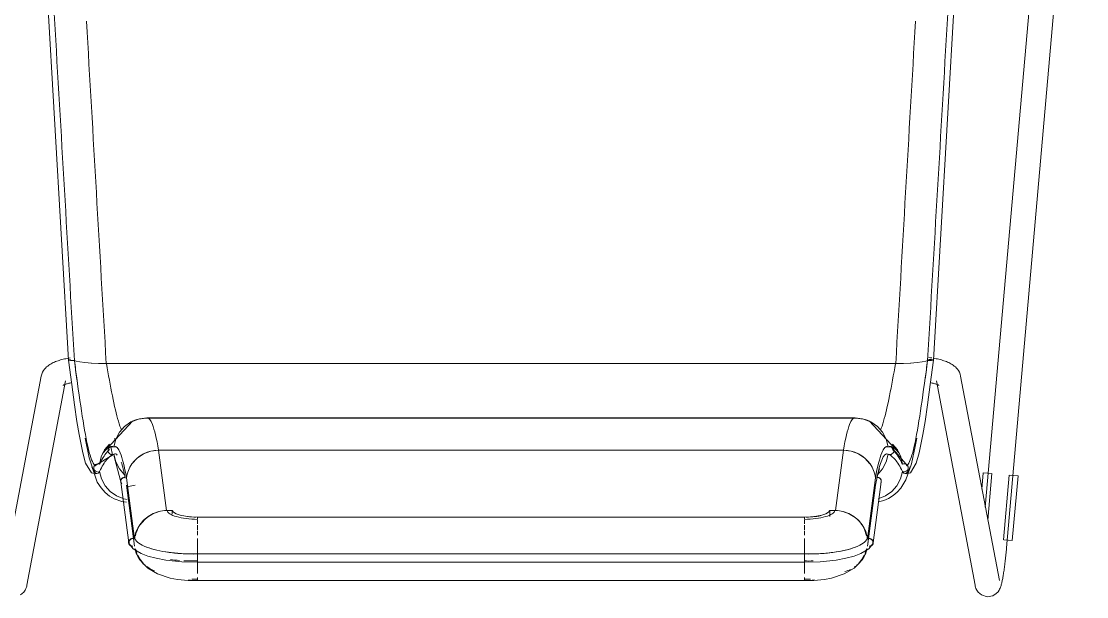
# Model space of a CAD drawing. Header units: millimetres. Extents: x 155927 to 326028, y -36033 to 97293.
# Drawn here: x 162351 to 162869, y 31028 to 31307 of the extents above; entities that cross this region are included whole.
import ezdxf

# ---------------------------------------------------------------- set-up
doc = ezdxf.new("R2010")
doc.units = ezdxf.units.MM
doc.header["$MEASUREMENT"] = 0
doc.layers.add('I-FURN', color=8, linetype='CONTINUOUS', lineweight=9)

msp = doc.modelspace()

# ---------------------------------------------------------------- linework, layer by layer
at = {"layer": 'I-FURN'}
for p, q in [((162856.9, 31495.73), (162819.6, 31071.23)), ((162829.9, 31051.36), (162868.85, 31494.68)), ((162374.18, 31142.65), (162354.9, 31474.56)), ((162794.42, 31142.65), (162813.71, 31474.56)), ((162372.92, 31143.3), (162373.6, 31143.43)), ((162373.6, 31143.43), (162374.29, 31143.56)), ((162374.29, 31143.56), (162374.99, 31143.68)), ((162792.89, 31143.78), (162792.17, 31143.88)), ((162793.61, 31143.68), (162792.89, 31143.78)), ((162795.01, 31143.43), (162794.31, 31143.56)), ((162795.69, 31143.3), (162795.01, 31143.43)), ((162362.05, 31137.48), (162362.54, 31138.17)), ((162362.54, 31138.17), (162363.04, 31138.76)), ((162363.04, 31138.76), (162363.57, 31139.28)), ((162363.57, 31139.28), (162364.1, 31139.73)), ((162364.1, 31139.73), (162364.63, 31140.13)), ((162364.63, 31140.13), (162365.17, 31140.49)), ((162365.17, 31140.49), (162365.71, 31140.82)), ((162365.71, 31140.82), (162366.24, 31141.11)), ((162366.24, 31141.11), (162366.79, 31141.38)), ((162366.79, 31141.38), (162367.35, 31141.63)), ((162367.35, 31141.63), (162367.92, 31141.87)), ((162367.92, 31141.87), (162368.5, 31142.09)), ((162368.5, 31142.09), (162369.1, 31142.29)), ((162369.1, 31142.29), (162369.7, 31142.49)), ((162369.7, 31142.49), (162370.32, 31142.67)), ((162370.32, 31142.67), (162370.95, 31142.84)), ((162370.95, 31142.84), (162371.59, 31143)), ((162371.59, 31143), (162372.25, 31143.16)), ((162372.25, 31143.16), (162372.92, 31143.3)), ((162374.18, 31142.65), (162374.24, 31142.7)), ((162374.25, 31142.7), (162374.19, 31142.65)), ((162374.19, 31142.65), (162375.74, 31130.79)), ((162374.72, 31142.8), (162374.43, 31142.75)), ((162374.43, 31142.75), (162374.72, 31142.8)), ((162374.45, 31142.55), (162374.75, 31142.5)), ((162374.75, 31142.5), (162374.45, 31142.55)), ((162375.1, 31142.83), (162374.72, 31142.8)), ((162374.72, 31142.8), (162375.1, 31142.83)), ((162374.75, 31142.5), (162375.14, 31142.47)), ((162375.13, 31142.47), (162374.75, 31142.5)), ((162375.59, 31142.45), (162375.13, 31142.47)), ((162375.14, 31142.47), (162375.59, 31142.45)), ((162375.59, 31142.45), (162376.08, 31142.44)), ((162376.08, 31142.44), (162375.59, 31142.45)), ((162376.08, 31142.44), (162376.58, 31142.44)), ((162376.58, 31142.44), (162376.08, 31142.44)), ((162376.58, 31142.44), (162377.05, 31142.46)), ((162377.05, 31142.46), (162376.58, 31142.44)), ((162377.95, 31142.06), (162377.05, 31142.46)), ((162377.05, 31142.46), (162377.95, 31142.06)), ((162379.69, 31141.7), (162377.95, 31142.06)), ((162377.95, 31142.06), (162379.7, 31141.7)), ((162382.16, 31141.39), (162379.7, 31141.7)), ((162379.7, 31141.7), (162382.2, 31141.38)), ((162385.25, 31141.15), (162382.19, 31141.38)), ((162382.2, 31141.38), (162385.3, 31141.14)), ((162388.77, 31140.99), (162385.3, 31141.15)), ((162385.3, 31141.14), (162388.83, 31140.99)), ((162392.52, 31140.93), (162388.83, 31140.99)), ((162388.83, 31140.99), (162392.6, 31140.93)), ((162392.6, 31140.93), (162776, 31140.93)), ((162776.08, 31140.93), (162392.6, 31140.93)), ((162776, 31140.93), (162779.77, 31140.99)), ((162779.77, 31140.99), (162776.08, 31140.93)), ((162779.77, 31140.99), (162783.3, 31141.14)), ((162783.31, 31141.15), (162779.83, 31140.99)), ((162783.3, 31141.14), (162786.41, 31141.38)), ((162786.41, 31141.38), (162783.35, 31141.15)), ((162786.41, 31141.38), (162788.9, 31141.7)), ((162788.9, 31141.7), (162786.44, 31141.39)), ((162788.9, 31141.7), (162790.65, 31142.06)), ((162790.65, 31142.06), (162788.91, 31141.7)), ((162791.55, 31142.46), (162790.65, 31142.06)), ((162790.65, 31142.06), (162791.55, 31142.46)), ((162791.55, 31142.46), (162792.02, 31142.44)), ((162792.02, 31142.44), (162791.55, 31142.46)), ((162792.02, 31142.44), (162792.52, 31142.44)), ((162792.52, 31142.44), (162792.02, 31142.44)), ((162792.56, 31142.87), (162792.06, 31142.86)), ((162792.06, 31142.86), (162792.56, 31142.87)), ((162792.52, 31142.44), (162793.01, 31142.45)), ((162793.01, 31142.45), (162792.52, 31142.44)), ((162793.05, 31142.86), (162792.56, 31142.87)), ((162792.56, 31142.87), (162793.05, 31142.86)), ((162794.41, 31142.65), (162792.86, 31130.79)), ((162793.01, 31142.45), (162793.47, 31142.47)), ((162793.47, 31142.47), (162793.01, 31142.45)), ((162793.5, 31142.83), (162793.05, 31142.86)), ((162793.05, 31142.86), (162793.5, 31142.83)), ((162793.47, 31142.47), (162793.85, 31142.5)), ((162793.86, 31142.5), (162793.47, 31142.47)), ((162793.88, 31142.8), (162793.5, 31142.83)), ((162793.5, 31142.83), (162793.88, 31142.8)), ((162793.85, 31142.5), (162794.15, 31142.55)), ((162794.15, 31142.55), (162793.86, 31142.5)), ((162794.17, 31142.75), (162793.88, 31142.8)), ((162793.88, 31142.8), (162794.17, 31142.75)), ((162794.15, 31142.55), (162794.34, 31142.6)), ((162794.35, 31142.6), (162794.15, 31142.55)), ((162794.35, 31142.7), (162794.17, 31142.75)), ((162794.17, 31142.75), (162794.36, 31142.7)), ((162794.34, 31142.6), (162794.41, 31142.65)), ((162794.41, 31142.65), (162794.35, 31142.7)), ((162794.42, 31142.65), (162794.35, 31142.6)), ((162794.36, 31142.7), (162794.42, 31142.65)), ((162796.36, 31143.16), (162795.69, 31143.3)), ((162797.01, 31143), (162796.36, 31143.16)), ((162797.65, 31142.84), (162797.01, 31143)), ((162798.28, 31142.67), (162797.65, 31142.84)), ((162798.9, 31142.49), (162798.28, 31142.67)), ((162799.51, 31142.29), (162798.9, 31142.49)), ((162800.1, 31142.09), (162799.51, 31142.29)), ((162800.68, 31141.87), (162800.1, 31142.09)), ((162801.25, 31141.63), (162800.68, 31141.87)), ((162801.81, 31141.38), (162801.25, 31141.63)), ((162802.36, 31141.11), (162801.81, 31141.38)), ((162802.9, 31140.82), (162802.36, 31141.11)), ((162803.44, 31140.49), (162802.9, 31140.82)), ((162803.97, 31140.13), (162803.44, 31140.49)), ((162804.51, 31139.73), (162803.97, 31140.13)), ((162805.04, 31139.28), (162804.51, 31139.73)), ((162805.56, 31138.76), (162805.04, 31139.28)), ((162806.07, 31138.17), (162805.56, 31138.76)), ((162806.55, 31137.48), (162806.07, 31138.17)), ((162360.99, 31134.8), (162342.18, 31035.51)), ((162360.99, 31134.8), (162361.25, 31135.79)), ((162361.25, 31135.79), (162361.61, 31136.69)), ((162361.61, 31136.69), (162362.05, 31137.48)), ((162806.99, 31136.69), (162806.55, 31137.48)), ((162807.35, 31135.79), (162806.99, 31136.69)), ((162807.61, 31134.8), (162807.35, 31135.79)), ((162826.42, 31035.51), (162807.61, 31134.8)), ((162353.97, 31033.28), (162372.78, 31132.57)), ((162371.56, 31130.34), (162371.59, 31130.36)), ((162371.59, 31130.36), (162371.66, 31130.4)), ((162371.66, 31130.4), (162371.75, 31130.45)), ((162371.75, 31130.45), (162371.9, 31130.52)), ((162371.9, 31130.52), (162372.09, 31130.61)), ((162372.09, 31130.61), (162372.33, 31130.7)), ((162372.33, 31130.7), (162372.6, 31130.81)), ((162372.6, 31130.81), (162372.9, 31130.91)), ((162372.9, 31130.91), (162373.23, 31131.02)), ((162373.23, 31131.02), (162373.6, 31131.13)), ((162373.6, 31131.13), (162374, 31131.23)), ((162374, 31131.23), (162374.42, 31131.34)), ((162374.42, 31131.34), (162374.86, 31131.44)), ((162374.86, 31131.44), (162375.33, 31131.55)), ((162375.33, 31131.55), (162375.82, 31131.64)), ((162375.74, 31130.79), (162377.1, 31120.87)), ((162792.86, 31130.79), (162791.51, 31120.87)), ((162793.27, 31131.55), (162792.78, 31131.64)), ((162793.74, 31131.44), (162793.27, 31131.55)), ((162794.19, 31131.34), (162793.74, 31131.44)), ((162794.61, 31131.23), (162794.19, 31131.34)), ((162795, 31131.13), (162794.61, 31131.23)), ((162795.37, 31131.02), (162795, 31131.13)), ((162795.7, 31130.91), (162795.37, 31131.02)), ((162796.01, 31130.81), (162795.7, 31130.91)), ((162795.82, 31132.57), (162814.63, 31033.28)), ((162796.28, 31130.7), (162796.01, 31130.81)), ((162796.51, 31130.61), (162796.28, 31130.7)), ((162796.7, 31130.52), (162796.51, 31130.61)), ((162796.85, 31130.45), (162796.7, 31130.52)), ((162796.94, 31130.4), (162796.85, 31130.45)), ((162797.01, 31130.36), (162796.94, 31130.4)), ((162797.04, 31130.34), (162797.01, 31130.36)), ((162377.1, 31120.87), (162378.28, 31112.85)), ((162791.51, 31120.87), (162790.32, 31112.85)), ((162378.28, 31112.85), (162379.31, 31106.53)), ((162390.73, 31097.32), (162405.33, 31113.01)), ((162404.55, 31112.59), (162401.41, 31110.42)), ((162401.42, 31110.42), (162404.55, 31112.59)), ((162404.23, 31112.42), (162408.7, 31114.14)), ((162408.12, 31113.96), (162404.55, 31112.59)), ((162404.55, 31112.59), (162408.12, 31113.95)), ((162405.33, 31113.01), (162407.26, 31113.72)), ((162408.12, 31113.95), (162411.91, 31114.43)), ((162411.91, 31114.43), (162408.12, 31113.96)), ((162408.7, 31114.14), (162412.45, 31114.58)), ((162411.91, 31114.43), (162756.69, 31114.43)), ((162756.69, 31114.43), (162411.91, 31114.43)), ((162451.36, 31114.58), (162412.45, 31114.58)), ((162756.16, 31114.58), (162451.36, 31114.58)), ((162759.9, 31114.14), (162756.15, 31114.58)), ((162756.69, 31114.43), (162760.48, 31113.95)), ((162760.48, 31113.96), (162756.69, 31114.43)), ((162764.37, 31112.42), (162759.9, 31114.14)), ((162764.05, 31112.59), (162760.48, 31113.96)), ((162760.48, 31113.95), (162764.05, 31112.59)), ((162763.27, 31113.01), (162761.34, 31113.72)), ((162777.87, 31097.32), (162763.27, 31113.01)), ((162764.05, 31112.59), (162767.19, 31110.42)), ((162767.19, 31110.42), (162764.05, 31112.59)), ((162790.32, 31112.85), (162789.29, 31106.53)), ((162398.9, 31107.55), (162397.15, 31104.15)), ((162397.15, 31104.15), (162398.91, 31107.54)), ((162401.41, 31110.42), (162398.9, 31107.55)), ((162398.91, 31107.54), (162401.42, 31110.42)), ((162767.19, 31110.42), (162769.69, 31107.54)), ((162769.7, 31107.55), (162767.19, 31110.42)), ((162769.69, 31107.54), (162771.45, 31104.15)), ((162771.45, 31104.15), (162769.7, 31107.55)), ((162379.31, 31106.53), (162381.11, 31097.51)), ((162382.29, 31104.74), (162384.2, 31095.07)), ((162397.15, 31104.15), (162396.26, 31100.44)), ((162772.35, 31100.44), (162771.45, 31104.15)), ((162785.57, 31100.67), (162786.31, 31104.74)), ((162789.29, 31106.53), (162787.49, 31097.51)), ((162381.11, 31097.51), (162382.52, 31092.52)), ((162386.62, 31091.12), (162396.01, 31096.83)), ((162391.67, 31098.99), (162390.03, 31095.67)), ((162390.04, 31095.66), (162391.68, 31098.99)), ((162394.07, 31101.83), (162391.67, 31098.99)), ((162391.68, 31098.99), (162394.08, 31101.83)), ((162393.42, 31098.69), (162393.49, 31099.18)), ((162393.48, 31099.18), (162393.42, 31098.69)), ((162393.49, 31098.2), (162393.42, 31098.69)), ((162393.42, 31098.69), (162393.48, 31098.2)), ((162393.67, 31099.64), (162393.48, 31099.18)), ((162393.48, 31098.2), (162393.67, 31097.74)), ((162393.49, 31099.18), (162393.67, 31099.64)), ((162393.67, 31097.74), (162393.49, 31098.2)), ((162393.67, 31099.64), (162393.97, 31100.04)), ((162393.96, 31100.04), (162393.67, 31099.64)), ((162393.97, 31097.33), (162393.67, 31097.74)), ((162393.67, 31097.74), (162393.96, 31097.33)), ((162394.35, 31100.36), (162393.96, 31100.04)), ((162393.96, 31097.33), (162394.35, 31097.02)), ((162393.97, 31100.04), (162394.35, 31100.35)), ((162394.35, 31097.02), (162393.97, 31097.33)), ((162394.35, 31100.35), (162394.8, 31100.56)), ((162394.8, 31100.56), (162394.35, 31100.36)), ((162394.8, 31096.82), (162394.35, 31097.02)), ((162394.35, 31097.02), (162394.8, 31096.82)), ((162394.44, 31100.41), (162397.33, 31100.46)), ((162394.74, 31100.54), (162395.58, 31096.65)), ((162394.8, 31100.56), (162395.29, 31100.64)), ((162395.29, 31100.64), (162394.8, 31100.56)), ((162395.29, 31096.74), (162394.8, 31096.82)), ((162394.8, 31096.82), (162395.29, 31096.73)), ((162395.29, 31100.64), (162395.79, 31100.6)), ((162395.79, 31100.6), (162395.29, 31100.64)), ((162395.79, 31096.77), (162395.29, 31096.74)), ((162395.29, 31096.73), (162395.79, 31096.77)), ((162395.79, 31100.6), (162396.26, 31100.44)), ((162396.26, 31100.44), (162395.79, 31100.6)), ((162396.26, 31096.94), (162395.79, 31096.77)), ((162395.79, 31096.77), (162396.26, 31096.93)), ((162396.26, 31096.93), (162397.15, 31093.22)), ((162396.61, 31095.09), (162396.29, 31096.95)), ((162410.63, 31097.04), (162407.52, 31094.96)), ((162414.17, 31098.36), (162410.63, 31097.04)), ((162417.95, 31098.83), (162414.17, 31098.36)), ((162421.81, 31069.56), (162417.95, 31098.83)), ((162417.95, 31098.83), (162750.66, 31098.83)), ((162750.66, 31098.83), (162417.95, 31098.83)), ((162750.66, 31098.83), (162746.8, 31069.56)), ((162754.43, 31098.36), (162750.66, 31098.83)), ((162757.97, 31097.04), (162754.43, 31098.36)), ((162761.09, 31094.96), (162757.97, 31097.04)), ((162774.16, 31100.41), (162771.28, 31100.46)), ((162771.45, 31093.22), (162772.35, 31096.93)), ((162772.34, 31100.44), (162772.81, 31100.6)), ((162772.81, 31096.77), (162772.34, 31096.94)), ((162772.82, 31100.6), (162772.35, 31100.44)), ((162772.35, 31096.93), (162772.82, 31096.77)), ((162773.02, 31096.65), (162772.59, 31096.83)), ((162772.81, 31100.6), (162773.31, 31100.64)), ((162773.31, 31096.74), (162772.81, 31096.77)), ((162773.31, 31100.64), (162772.82, 31100.6)), ((162772.82, 31096.77), (162773.31, 31096.73)), ((162773.31, 31100.64), (162773.8, 31100.56)), ((162773.8, 31100.56), (162773.31, 31100.64)), ((162773.8, 31096.82), (162773.31, 31096.74)), ((162773.31, 31096.73), (162773.8, 31096.82)), ((162773.8, 31100.56), (162774.25, 31100.35)), ((162774.26, 31100.36), (162773.8, 31100.56)), ((162774.25, 31097.02), (162773.8, 31096.82)), ((162773.8, 31096.82), (162774.26, 31097.02)), ((162781.98, 31091.12), (162773.86, 31100.54)), ((162774.25, 31100.35), (162774.63, 31100.04)), ((162774.63, 31097.33), (162774.25, 31097.02)), ((162774.64, 31100.04), (162774.26, 31100.36)), ((162774.26, 31097.02), (162774.64, 31097.33)), ((162774.53, 31101.83), (162776.92, 31098.99)), ((162776.93, 31098.99), (162774.53, 31101.83)), ((162774.63, 31100.04), (162774.93, 31099.64)), ((162774.93, 31097.74), (162774.63, 31097.33)), ((162774.93, 31099.64), (162774.64, 31100.04)), ((162774.64, 31097.33), (162774.93, 31097.74)), ((162774.93, 31099.64), (162775.12, 31099.18)), ((162775.12, 31099.18), (162774.93, 31099.64)), ((162775.12, 31098.2), (162774.93, 31097.74)), ((162774.93, 31097.74), (162775.12, 31098.2)), ((162775.12, 31099.18), (162775.18, 31098.69)), ((162775.19, 31098.69), (162775.12, 31099.18)), ((162775.18, 31098.69), (162775.12, 31098.2)), ((162775.12, 31098.2), (162775.19, 31098.69)), ((162776.92, 31098.99), (162778.56, 31095.66)), ((162778.57, 31095.67), (162776.93, 31098.99)), ((162783.68, 31092.15), (162785.57, 31100.67)), ((162787.49, 31097.51), (162786.08, 31092.52)), ((162382.52, 31092.52), (162385.29, 31087.88)), ((162384.2, 31095.07), (162388.18, 31083.36)), ((162386.95, 31091.62), (162386.66, 31091.21)), ((162386.67, 31091.21), (162386.96, 31091.62)), ((162387.33, 31091.93), (162386.95, 31091.62)), ((162386.96, 31091.62), (162387.33, 31091.93)), ((162387.33, 31091.93), (162387.78, 31092.14)), ((162387.78, 31092.14), (162387.33, 31091.93)), ((162387.78, 31092.14), (162388.27, 31092.23)), ((162388.27, 31092.23), (162387.78, 31092.14)), ((162388.27, 31092.23), (162388.77, 31092.2)), ((162388.77, 31092.2), (162388.27, 31092.23)), ((162388.77, 31092.2), (162389.25, 31092.05)), ((162389.25, 31092.05), (162388.77, 31092.2)), ((162390.03, 31095.67), (162389.25, 31092.05)), ((162389.25, 31092.05), (162390.04, 31095.66)), ((162399.58, 31083.47), (162396.61, 31095.09)), ((162397.15, 31093.22), (162398.9, 31089.82)), ((162407.52, 31094.96), (162405.03, 31092.22)), ((162763.57, 31092.22), (162761.09, 31094.96)), ((162769.7, 31089.82), (162771.45, 31093.22)), ((162778.56, 31095.66), (162779.35, 31092.05)), ((162779.35, 31092.05), (162778.57, 31095.67)), ((162779.35, 31092.05), (162779.83, 31092.2)), ((162779.83, 31092.2), (162779.35, 31092.05)), ((162779.83, 31092.2), (162780.33, 31092.23)), ((162780.33, 31092.23), (162779.83, 31092.2)), ((162780.33, 31092.23), (162780.82, 31092.14)), ((162780.82, 31092.14), (162780.33, 31092.23)), ((162780.82, 31092.14), (162781.27, 31091.93)), ((162781.27, 31091.93), (162780.82, 31092.14)), ((162781.01, 31084.52), (162783.68, 31092.15)), ((162781.27, 31091.93), (162781.65, 31091.62)), ((162781.65, 31091.62), (162781.27, 31091.93)), ((162781.65, 31091.62), (162781.93, 31091.21)), ((162781.94, 31091.21), (162781.65, 31091.62)), ((162786.08, 31092.52), (162783.31, 31087.88)), ((162385.29, 31087.88), (162387.48, 31087.35)), ((162386.48, 31090.75), (162386.42, 31090.27)), ((162386.42, 31090.27), (162386.5, 31089.78)), ((162386.43, 31090.27), (162386.49, 31090.75)), ((162386.5, 31089.78), (162386.43, 31090.27)), ((162386.66, 31091.21), (162386.48, 31090.75)), ((162386.49, 31090.75), (162386.67, 31091.21)), ((162386.7, 31089.33), (162386.5, 31089.78)), ((162386.5, 31089.78), (162386.69, 31089.33)), ((162386.69, 31089.33), (162386.99, 31088.93)), ((162387, 31088.94), (162386.7, 31089.33)), ((162386.99, 31088.93), (162387.38, 31088.63)), ((162387.38, 31088.63), (162387, 31088.94)), ((162387.84, 31088.44), (162387.38, 31088.63)), ((162387.38, 31088.63), (162387.84, 31088.43)), ((162387.48, 31087.35), (162388.39, 31087.64)), ((162388.33, 31088.36), (162387.84, 31088.44)), ((162387.84, 31088.43), (162388.33, 31088.36)), ((162389.3, 31088.57), (162388.83, 31088.4)), ((162388.83, 31088.4), (162389.3, 31088.56)), ((162389.3, 31088.56), (162390.2, 31084.93)), ((162398.9, 31089.82), (162401.41, 31086.95)), ((162767.44, 31087.42), (162766.06, 31081.13)), ((162767.19, 31086.95), (162769.7, 31089.82)), ((162768.19, 31089.86), (162767.44, 31087.42)), ((162778.4, 31084.93), (162779.3, 31088.56)), ((162779.77, 31088.4), (162779.3, 31088.57)), ((162779.3, 31088.56), (162779.77, 31088.4)), ((162780.27, 31088.36), (162779.77, 31088.4)), ((162779.77, 31088.4), (162780.27, 31088.36)), ((162781.12, 31087.35), (162780.21, 31087.64)), ((162780.76, 31088.44), (162780.27, 31088.36)), ((162780.27, 31088.36), (162780.77, 31088.43)), ((162781.22, 31088.63), (162780.76, 31088.44)), ((162780.77, 31088.43), (162781.22, 31088.63)), ((162783.31, 31087.88), (162781.12, 31087.35)), ((162781.61, 31088.94), (162781.22, 31088.63)), ((162781.22, 31088.63), (162781.61, 31088.93)), ((162781.91, 31089.33), (162781.61, 31088.94)), ((162781.61, 31088.93), (162781.91, 31089.33)), ((162781.83, 31091.4), (162781.95, 31091.18)), ((162782.1, 31089.78), (162781.91, 31089.33)), ((162781.91, 31089.33), (162782.11, 31089.78)), ((162781.93, 31091.21), (162782.12, 31090.75)), ((162782.12, 31090.75), (162781.94, 31091.21)), ((162782.18, 31090.27), (162782.1, 31089.78)), ((162782.11, 31089.78), (162782.18, 31090.27)), ((162782.12, 31090.75), (162782.18, 31090.27)), ((162782.18, 31090.27), (162782.12, 31090.75)), ((162818.57, 31087.87), (162817.87, 31079.97)), ((162818.57, 31087.87), (162820.61, 31087.69)), ((162820.61, 31087.69), (162822.67, 31087.51)), ((162820.81, 31064.89), (162822.8, 31087.49)), ((162831.25, 31086.75), (162828.49, 31055.34)), ((162831.37, 31086.74), (162833.43, 31086.56)), ((162833.43, 31086.56), (162835.48, 31086.38)), ((162388.18, 31083.36), (162390, 31080.53)), ((162390.2, 31084.93), (162391.94, 31081.61)), ((162391.94, 31081.61), (162394.42, 31078.79)), ((162399.62, 31084.25), (162399.55, 31083.78)), ((162399.55, 31083.78), (162399.62, 31083.31)), ((162403.42, 31053.77), (162399.57, 31083.55)), ((162399.81, 31084.69), (162399.62, 31084.25)), ((162399.62, 31083.31), (162399.81, 31082.87)), ((162400.1, 31085.08), (162399.81, 31084.69)), ((162399.81, 31082.87), (162400.1, 31082.49)), ((162400.49, 31085.38), (162400.1, 31085.08)), ((162400.94, 31085.57), (162400.49, 31085.38)), ((162401.43, 31085.65), (162400.94, 31085.57)), ((162401.93, 31085.61), (162401.43, 31085.65)), ((162402.4, 31085.46), (162406.24, 31055.76)), ((162406.26, 31052.22), (162402.42, 31081.91)), ((162402.54, 31081.13), (162406.56, 31081.92)), ((162766.18, 31081.91), (162762.34, 31052.22)), ((162766.2, 31085.46), (162762.36, 31055.76)), ((162769.03, 31083.55), (162765.18, 31053.77)), ((162767.17, 31085.65), (162766.67, 31085.61)), ((162767.66, 31085.57), (162767.17, 31085.65)), ((162768.12, 31085.38), (162767.66, 31085.57)), ((162768.5, 31085.08), (162768.12, 31085.38)), ((162768.79, 31084.69), (162768.5, 31085.08)), ((162768.98, 31084.25), (162768.79, 31084.69)), ((162768.79, 31082.87), (162768.98, 31083.31)), ((162769.05, 31083.78), (162768.98, 31084.25)), ((162768.98, 31083.31), (162769.05, 31083.78)), ((162774.18, 31078.79), (162776.66, 31081.61)), ((162776.66, 31081.61), (162778.4, 31084.93)), ((162778.51, 31080.41), (162781.01, 31084.52)), ((162835.48, 31086.38), (162832.72, 31054.97)), ((162390, 31080.53), (162391.99, 31078.29)), ((162391.99, 31078.29), (162394.16, 31076.51)), ((162394.16, 31076.51), (162396.43, 31075.17)), ((162394.42, 31078.79), (162397.51, 31076.61)), ((162397.51, 31076.61), (162401.02, 31075.21)), ((162767.58, 31075.21), (162771.1, 31076.61)), ((162771.1, 31076.61), (162774.18, 31078.79)), ((162772.6, 31075.39), (162774.79, 31076.76)), ((162774.79, 31076.76), (162776.77, 31078.45)), ((162776.77, 31078.45), (162778.51, 31080.41)), ((162396.43, 31075.17), (162400.03, 31073.88)), ((162400.03, 31073.88), (162402.3, 31073.58)), ((162401.02, 31075.21), (162402.76, 31074.85)), ((162402.77, 31074.85), (162401.03, 31075.22)), ((162767.72, 31073.7), (162770.23, 31074.36)), ((162770.23, 31074.36), (162772.6, 31075.39)), ((162424.52, 31069.62), (162421.81, 31069.56)), ((162424.52, 31069.62), (162424.52, 31067.96)), ((162425.16, 31068.76), (162424.52, 31069.62)), ((162426.51, 31067.97), (162425.16, 31068.76)), ((162428.49, 31067.3), (162426.51, 31067.97)), ((162430.99, 31066.79), (162428.49, 31067.3)), ((162433.84, 31066.47), (162430.99, 31066.79)), ((162436.87, 31066.37), (162433.84, 31066.47)), ((162731.73, 31066.37), (162436.87, 31066.37)), ((162436.87, 31066.31), (162731.73, 31066.31)), ((162734.76, 31066.47), (162731.73, 31066.37)), ((162737.62, 31066.79), (162734.76, 31066.47)), ((162740.11, 31067.3), (162737.62, 31066.79)), ((162742.09, 31067.97), (162740.11, 31067.3)), ((162743.44, 31068.76), (162742.09, 31067.97)), ((162744.08, 31069.62), (162743.44, 31068.76)), ((162744.08, 31066.62), (162744.08, 31069.62)), ((162746.8, 31069.56), (162744.08, 31069.62)), ((162436.87, 31063.04), (162436.87, 31064.78)), ((162436.87, 31059.99), (162436.87, 31062.45)), ((162731.73, 31064.78), (162731.73, 31063.04)), ((162731.73, 31062.45), (162731.73, 31059.99)), ((162405.49, 31058.18), (162405.81, 31055.75)), ((162436.87, 31057.63), (162436.87, 31059.47)), ((162436.87, 31052.44), (162436.87, 31056)), ((162731.73, 31059.47), (162731.73, 31057.63)), ((162731.73, 31056), (162731.73, 31052.44)), ((162763.11, 31058.18), (162762.49, 31053.41)), ((162830.67, 31055.15), (162828.61, 31055.33)), ((162403.78, 31053.28), (162405.67, 31050.89)), ((162405.67, 31050.89), (162409.5, 31048.59)), ((162412.21, 31051.73), (162415.64, 31050.64)), ((162415.64, 31050.64), (162420.07, 31049.67)), ((162436.87, 31052.25), (162436.87, 31048.44)), ((162436.87, 31048.44), (162436.87, 31052.25)), ((162731.73, 31048.44), (162731.73, 31052.25)), ((162731.73, 31052.25), (162731.73, 31048.44)), ((162749.56, 31049.86), (162753.06, 31050.66)), ((162753.06, 31050.66), (162755.89, 31051.54)), ((162755.89, 31051.54), (162756.4, 31051.73)), ((162762.93, 31050.89), (162759.1, 31048.59)), ((162764.82, 31053.28), (162762.93, 31050.89)), ((162829.75, 31049.7), (162829.82, 31050.45)), ((162829.82, 31050.45), (162829.89, 31051.2)), ((162829.89, 31051.2), (162829.9, 31051.36)), ((162832.72, 31054.97), (162830.67, 31055.15)), ((162407.81, 31047.78), (162409.14, 31045.51)), ((162409.14, 31045.51), (162410.81, 31043.44)), ((162409.5, 31048.59), (162412.67, 31047.4)), ((162412.67, 31047.4), (162416.71, 31046.32)), ((162416.71, 31046.32), (162421.43, 31045.45)), ((162420.07, 31049.67), (162424.09, 31049.08)), ((162421.43, 31045.45), (162429.31, 31044.65)), ((162424.09, 31049.08), (162430.65, 31048.54)), ((162430.65, 31048.54), (162436.87, 31048.47)), ((162731.73, 31048.47), (162436.87, 31048.47)), ((162436.87, 31044.5), (162436.87, 31048.35)), ((162436.87, 31048.35), (162436.87, 31048.13)), ((162436.87, 31048.13), (162436.87, 31047.8)), ((162436.87, 31047.8), (162436.87, 31047.38)), ((162436.87, 31047.38), (162436.87, 31046.91)), ((162436.87, 31046.91), (162436.87, 31046.41)), ((162436.87, 31046.41), (162436.87, 31045.92)), ((162436.87, 31045.92), (162436.87, 31045.46)), ((162436.87, 31045.46), (162436.87, 31045.07)), ((162436.87, 31045.07), (162436.87, 31044.77)), ((162731.73, 31048.47), (162738.14, 31048.55)), ((162731.73, 31048.46), (162731.73, 31044.5)), ((162731.73, 31048.35), (162731.73, 31048.46)), ((162731.73, 31048.13), (162731.73, 31048.35)), ((162731.73, 31047.8), (162731.73, 31048.13)), ((162731.73, 31047.38), (162731.73, 31047.8)), ((162731.73, 31046.91), (162731.73, 31047.38)), ((162731.73, 31046.41), (162731.73, 31046.91)), ((162731.73, 31045.92), (162731.73, 31046.41)), ((162731.73, 31045.46), (162731.73, 31045.92)), ((162731.73, 31045.07), (162731.73, 31045.46)), ((162731.73, 31044.77), (162731.73, 31045.07)), ((162738.14, 31048.55), (162744.13, 31049.03)), ((162747.17, 31045.45), (162739.29, 31044.65)), ((162744.13, 31049.03), (162749.56, 31049.86)), ((162751.89, 31046.32), (162747.17, 31045.45)), ((162755.93, 31047.4), (162751.89, 31046.32)), ((162759.1, 31048.59), (162755.93, 31047.4)), ((162759.47, 31045.51), (162757.8, 31043.44)), ((162760.8, 31047.78), (162759.47, 31045.51)), ((162829.21, 31044.58), (162829.29, 31045.29)), ((162829.29, 31045.29), (162829.37, 31046.01)), ((162829.37, 31046.01), (162829.45, 31046.74)), ((162829.45, 31046.74), (162829.53, 31047.47)), ((162829.53, 31047.47), (162829.61, 31048.21)), ((162829.61, 31048.21), (162829.68, 31048.95)), ((162829.68, 31048.95), (162829.75, 31049.7)), ((162410.81, 31043.44), (162412.78, 31041.61)), ((162412.78, 31041.61), (162417.5, 31038.74)), ((162429.31, 31044.65), (162436.87, 31044.5)), ((162436.87, 31041.73), (162436.87, 31044.75)), ((162436.87, 31044.5), (162731.73, 31044.5)), ((162436.87, 31038.99), (162436.87, 31041.56)), ((162436.87, 31044.77), (162436.87, 31044.57)), ((162436.87, 31044.75), (162436.87, 31041.72)), ((162436.87, 31044.57), (162436.87, 31044.5)), ((162731.73, 31044.57), (162731.73, 31044.77)), ((162731.73, 31041.72), (162731.73, 31044.75)), ((162731.73, 31044.75), (162731.73, 31041.73)), ((162739.29, 31044.65), (162731.73, 31044.5)), ((162731.73, 31044.5), (162731.73, 31044.57)), ((162731.73, 31041.56), (162731.73, 31038.99)), ((162755.82, 31041.61), (162751.1, 31038.74)), ((162757.8, 31043.44), (162755.82, 31041.61)), ((162828.5, 31039.35), (162828.59, 31039.96)), ((162828.59, 31039.96), (162828.68, 31040.58)), ((162828.68, 31040.58), (162828.77, 31041.21)), ((162828.77, 31041.21), (162828.86, 31041.86)), ((162828.86, 31041.86), (162828.95, 31042.52)), ((162828.95, 31042.52), (162829.04, 31043.2)), ((162829.04, 31043.2), (162829.12, 31043.89)), ((162829.12, 31043.89), (162829.21, 31044.58)), ((162417.5, 31038.74), (162423.65, 31036.72)), ((162423.65, 31036.72), (162427.15, 31036.07)), ((162427.15, 31036.07), (162432.36, 31035.55)), ((162432.36, 31035.55), (162436.88, 31035.47)), ((162436.87, 31035.48), (162436.87, 31036.96)), ((162436.87, 31035.47), (162731.73, 31035.47)), ((162436.88, 31035.64), (162436.88, 31035.47)), ((162731.73, 31036.96), (162731.73, 31035.48)), ((162731.73, 31035.47), (162731.73, 31035.64)), ((162736.25, 31035.55), (162731.73, 31035.47)), ((162741.45, 31036.07), (162736.25, 31035.55)), ((162744.95, 31036.72), (162741.45, 31036.07)), ((162751.1, 31038.74), (162744.95, 31036.72)), ((162827.55, 31034.3), (162827.65, 31034.72)), ((162827.65, 31034.72), (162827.75, 31035.17)), ((162827.75, 31035.17), (162827.85, 31035.63)), ((162827.85, 31035.63), (162827.94, 31036.1)), ((162827.94, 31036.1), (162828.04, 31036.6)), ((162828.04, 31036.6), (162828.13, 31037.12)), ((162828.13, 31037.12), (162828.22, 31037.65)), ((162828.22, 31037.65), (162828.32, 31038.2)), ((162828.32, 31038.2), (162828.41, 31038.77)), ((162828.41, 31038.77), (162828.5, 31039.35)), ((162350.83, 31028.52), (162352.41, 31029.84)), ((162352.41, 31029.84), (162353.16, 31030.93)), ((162353.16, 31030.93), (162353.53, 31031.73)), ((162353.53, 31031.73), (162353.75, 31032.35)), ((162353.75, 31032.35), (162353.88, 31032.86)), ((162353.88, 31032.86), (162353.97, 31033.28)), ((162814.72, 31032.86), (162814.63, 31033.28)), ((162814.86, 31032.35), (162814.72, 31032.86)), ((162815.07, 31031.73), (162814.86, 31032.35)), ((162815.45, 31030.93), (162815.07, 31031.73)), ((162816.19, 31029.84), (162815.45, 31030.93)), ((162817.77, 31028.52), (162816.19, 31029.84)), ((162824.94, 31029.21), (162825.79, 31030.12)), ((162825.79, 31030.12), (162826.27, 31030.82)), ((162826.27, 31030.82), (162826.57, 31031.38)), ((162826.57, 31031.38), (162826.79, 31031.86)), ((162826.79, 31031.86), (162826.96, 31032.29)), ((162826.96, 31032.29), (162827.1, 31032.69)), ((162827.1, 31032.69), (162827.22, 31033.09)), ((162827.22, 31033.09), (162827.34, 31033.48)), ((162827.34, 31033.48), (162827.45, 31033.88)), ((162827.45, 31033.88), (162827.55, 31034.3)), ((162817.77, 31028.52), (162820.52, 31027.69)), ((162820.52, 31027.69), (162823.28, 31028.17)), ((162823.28, 31028.17), (162824.94, 31029.21))]:
    msp.add_line(p, q, dxfattribs=at)
for centre, major_axis, ratio, start_param, end_param in [((162418.08, 31083.77), (15.78, 0), 0.955139, 1.579038, 2.545717), ((162750.53, 31083.77), (15.78, 0), 0.955139, 0.595876, 1.562553), ((162418.08, 31083.77), (15.78, 0), 0.955139, 2.545839, 2.787386), ((162750.53, 31083.77), (15.78, 0), 0.955139, 0.354206, 0.595753), ((162418.08, 31083.77), (15.78, 0), 0.955139, 2.787556, 3.029056), ((162750.53, 31083.77), (15.78, 0), 0.955139, 0.112537, 0.354036), ((162401.52, 31083.78), (1.96, 0), 0.955139, 1.359855, 3.903556), ((162767.09, 31083.78), (1.96, 0), 0.955139, 5.775592, 8.064923), ((162436.87, 31051.22), (0, 15.75), 0.000004, 0.290246, 0.472486), ((162731.73, 31051.22), (0, 15.75), 0.000004, 5.8107, 5.99294), ((162436.87, 31039.74), (12.4, 0), 0.287441, 4.492176, 4.712389), ((162731.73, 31039.74), (12.4, 0), 0.287441, 4.712389, 4.950404)]:
    msp.add_ellipse(centre, major_axis=major_axis, ratio=ratio, start_param=start_param, end_param=end_param, dxfattribs=at)
for points in [[(162357.73, 31474.46), (162360.95, 31419.06), (162367.39, 31308.29), (162373.83, 31197.7), (162377.05, 31142.46)], [(162810.87, 31474.46), (162807.65, 31419.06), (162801.21, 31308.29), (162794.77, 31197.7), (162791.55, 31142.46)], [(162392.52, 31140.93), (162389.33, 31196.29), (162386.13, 31251.71), (162382.94, 31307.17)], [(162785.67, 31307.17), (162782.47, 31251.71), (162779.28, 31196.29), (162776.08, 31140.93)], [(162378.25, 31133.1), (162377.86, 31136.19), (162377.46, 31139.33), (162377.07, 31142.45)], [(162790.37, 31133.29), (162790.76, 31136.32), (162791.15, 31139.39), (162791.54, 31142.45)], [(162412.45, 31114.58), (162412.27, 31114.58), (162412.09, 31114.53), (162411.91, 31114.43)], [(162756.69, 31114.43), (162756.51, 31114.53), (162756.34, 31114.58), (162756.16, 31114.58)], [(162396.82, 31103.5), (162396.77, 31103.91), (162396.72, 31104.32), (162396.67, 31104.74)], [(162402.4, 31085.46), (162401.38, 31090.96), (162399.33, 31099.02), (162397.28, 31100.99), (162396.26, 31100.44)], [(162397.89, 31096.51), (162397.35, 31097.08), (162396.8, 31097.23), (162396.26, 31096.94)], [(162766.2, 31085.46), (162767.23, 31090.96), (162769.27, 31099.02), (162771.32, 31100.99), (162772.34, 31100.44)], [(162401.77, 31085.25), (162401.11, 31088.37), (162400.45, 31091.29), (162399.79, 31093.01)], [(162421.81, 31069.56), (162420.51, 31069.52), (162418.01, 31069.16), (162414.41, 31067.74), (162411.26, 31065.55), (162408.73, 31062.71), (162406.97, 31059.37), (162406.39, 31057), (162406.24, 31055.76)], [(162436.87, 31065.24), (162434.98, 31065.27), (162431.25, 31065.53), (162426.45, 31066.49), (162423.13, 31067.89), (162422.18, 31068.99), (162422.05, 31069.54)], [(162428.5, 31067.25), (162430.55, 31066.71), (162433.27, 31066.42), (162436.04, 31066.33)], [(162746.55, 31069.54), (162746.29, 31068.43), (162742.91, 31066.26), (162735.52, 31065.3), (162731.73, 31065.24)], [(162732.57, 31066.32), (162735.35, 31066.37), (162738.49, 31066.64), (162740.11, 31067.25)], [(162762.36, 31055.76), (162762.21, 31057), (162761.63, 31059.37), (162759.87, 31062.71), (162757.34, 31065.55), (162754.19, 31067.74), (162750.59, 31069.16), (162748.09, 31069.52), (162746.8, 31069.56)], [(162406.7, 31057.27), (162407.02, 31058.66), (162407.52, 31060.03), (162408.22, 31061.28)], [(162760.38, 31061.27), (162761.07, 31060.01), (162761.48, 31058.64), (162761.81, 31057.26)], [(162412.04, 31051.8), (162410.57, 31052.37), (162408.11, 31053.63), (162406.8, 31055.04), (162406.44, 31055.77)], [(162762.16, 31055.77), (162761.81, 31055.04), (162760.5, 31053.63), (162756.8, 31051.73), (162751.72, 31050.21), (162745.58, 31049.1), (162738.73, 31048.47), (162734.07, 31048.39), (162731.73, 31048.44)], [(162762.63, 31055.91), (162762.71, 31055.93), (162762.87, 31055.94), (162763.04, 31055.94), (162763.12, 31055.94)], [(162407.33, 31048.88), (162407.07, 31049.53), (162406.91, 31050.21), (162406.76, 31050.89)], [(162761.87, 31050.8), (162761.72, 31050.15), (162761.52, 31049.5), (162761.28, 31048.87)], [(162428.07, 31045.28), (162426.59, 31045.39), (162425.14, 31045.54), (162423.72, 31045.71)], [(162436.87, 31045.04), (162434.66, 31045), (162432.45, 31045.03), (162430.27, 31045.14)], [(162735.99, 31045.05), (162734.58, 31045.02), (162733.16, 31045.01), (162731.73, 31045.04)], [(162751.33, 31039.91), (162752.29, 31040.17), (162753.22, 31040.52), (162754.11, 31040.95)], [(162436.87, 31035.56), (162435.3, 31035.55), (162433.8, 31035.63), (162432.37, 31035.76)], [(162736.7, 31035.78), (162735.12, 31035.62), (162733.44, 31035.55), (162731.73, 31035.56)]]:
    msp.add_open_spline(points, degree=3, dxfattribs=at)
for points, knots in [([(162387.42, 31091.17), (162387.01, 31091.36), (162385.59, 31092.96), (162383.15, 31101.26), (162380.1, 31119.7), (162378.07, 31134.91), (162377.05, 31142.46)], [0.1500589, 0.1500589, 0.1500589, 0.1500589, 0.25, 0.5, 0.75, 1, 1, 1, 1]), ([(162399.9, 31108.66), (162399.41, 31109.81), (162397.95, 31114.05), (162395.52, 31124.76), (162393.57, 31135.55), (162392.6, 31140.93)], [0.375, 0.375, 0.375, 0.375, 0.5, 0.75, 1, 1, 1, 1]), ([(162776, 31140.93), (162775.03, 31135.55), (162773.08, 31124.76), (162770.65, 31114.05), (162769.19, 31109.81), (162768.7, 31108.66)], [0, 0, 0, 0, 0.25, 0.5, 0.625, 0.625, 0.625, 0.625]), ([(162781.18, 31091.17), (162781.59, 31091.36), (162783.01, 31092.96), (162785.45, 31101.26), (162788.5, 31119.7), (162790.53, 31134.91), (162791.55, 31142.46)], [0.1500588, 0.1500588, 0.1500588, 0.1500588, 0.25, 0.5, 0.75, 1, 1, 1, 1]), ([(162417.95, 31098.83), (162416.94, 31104.56), (162415.11, 31112.2), (162413.27, 31114.58), (162412.45, 31114.58)], [0, 0, 0, 0, 0.5, 0.9107153, 0.9107153, 0.9107153, 0.9107153]), ([(162756.15, 31114.58), (162755.33, 31114.58), (162753.5, 31112.2), (162751.66, 31104.56), (162750.66, 31098.83)], [0.0892846, 0.0892846, 0.0892846, 0.0892846, 0.5, 1, 1, 1, 1]), ([(162394.13, 31099.18), (162393.67, 31098.79), (162392.04, 31097.12), (162390.42, 31094.46), (162389.25, 31092.05)], [0.3036932, 0.3036932, 0.3036932, 0.3036932, 0.5, 1, 1, 1, 1]), ([(162766.9, 31085.55), (162767.69, 31089.26), (162769.51, 31095.75), (162771.32, 31097.48), (162772.34, 31096.94)], [0.1122148, 0.1122148, 0.1122148, 0.1122148, 0.5, 1, 1, 1, 1]), ([(162774.47, 31099.18), (162774.93, 31098.79), (162776.56, 31097.12), (162778.19, 31094.46), (162779.35, 31092.05)], [0.303693, 0.303693, 0.303693, 0.303693, 0.5, 1, 1, 1, 1]), ([(162395.58, 31096.65), (162394.65, 31096.18), (162392.55, 31094.4), (162390.46, 31090.97), (162389.3, 31088.57)], [0.0974617, 0.0974617, 0.0974617, 0.0974617, 0.5, 1, 1, 1, 1]), ([(162773.02, 31096.65), (162773.96, 31096.18), (162776.05, 31094.4), (162778.14, 31090.97), (162779.3, 31088.57)], [0.0974621, 0.0974621, 0.0974621, 0.0974621, 0.5, 1, 1, 1, 1]), ([(162389.3, 31088.56), (162388.28, 31087.01), (162387.02, 31087.24), (162385.76, 31090.14), (162385.53, 31090.77)], [0, 0, 0, 0, 0.25, 0.3070827, 0.3070827, 0.3070827, 0.3070827]), ([(162779.3, 31088.56), (162780.33, 31087.01), (162781.61, 31087.24), (162782.89, 31090.26), (162783.15, 31090.99)], [0, 0, 0, 0, 0.25, 0.3133981, 0.3133981, 0.3133981, 0.3133981]), ([(162409.08, 31062.63), (162410.51, 31064.69), (162413.45, 31067.2), (162417.03, 31068.76), (162418.27, 31069.01)], [-0.6666667, -0.6666667, -0.6666667, -0.6666667, -0.3333333, -0.1666667, -0.1666667, -0.1666667, -0.1666667]), ([(162750.33, 31069), (162751.57, 31068.68), (162755.09, 31067.25), (162758.39, 31064.79), (162759.53, 31062.63)], [-0.8333333, -0.8333333, -0.8333333, -0.8333333, -0.6666667, -0.3333333, -0.3333333, -0.3333333, -0.3333333]), ([(162405.39, 31055.93), (162405.24, 31055.93), (162405.02, 31055.9), (162404.73, 31055.82), (162404.46, 31055.71), (162404.15, 31055.51), (162403.83, 31055.21), (162403.59, 31054.84), (162403.46, 31054.48), (162403.41, 31054.17), (162403.41, 31053.89), (162403.44, 31053.63), (162403.51, 31053.38), (162403.63, 31053.14), (162403.82, 31052.84), (162404.14, 31052.53), (162404.54, 31052.31), (162404.89, 31052.21), (162405.15, 31052.18), (162405.32, 31052.17), (162405.39, 31052.17)], [0.1111111, 0.1111111, 0.1111111, 0.1111111, 0.1666667, 0.1944444, 0.2222222, 0.2777778, 0.3333333, 0.3888889, 0.4444444, 0.4791667, 0.5138889, 0.5486111, 0.5833333, 0.6180556, 0.6527778, 0.7222222, 0.7916667, 0.8263889, 0.8611111, 0.8888889, 0.8888889, 0.8888889, 0.8888889]), ([(162405.48, 31052.19), (162405.32, 31052.19), (162405.03, 31052.23), (162404.64, 31052.37), (162404.23, 31052.63), (162403.77, 31053.15), (162403.52, 31054.01), (162403.75, 31054.81), (162404.14, 31055.34), (162404.53, 31055.65), (162404.83, 31055.8), (162404.99, 31055.85)], [-0.875, -0.875, -0.875, -0.875, -0.8125, -0.765625, -0.71875, -0.625, -0.5, -0.375, -0.3125, -0.25, -0.1875, -0.1875, -0.1875, -0.1875]), ([(162763.21, 31052.17), (162763.36, 31052.17), (162763.58, 31052.19), (162763.87, 31052.25), (162764.14, 31052.35), (162764.46, 31052.53), (162764.78, 31052.82), (162765.01, 31053.18), (162765.14, 31053.53), (162765.19, 31053.84), (162765.2, 31054.11), (162765.16, 31054.38), (162765.09, 31054.63), (162764.98, 31054.88), (162764.78, 31055.19), (162764.46, 31055.52), (162764.06, 31055.76), (162763.71, 31055.87), (162763.34, 31055.94), (162762.89, 31055.94), (162762.54, 31055.83), (162762.36, 31055.76)], [0.1111111, 0.1111111, 0.1111111, 0.1111111, 0.1666667, 0.1944444, 0.2222222, 0.2777778, 0.3333333, 0.3888889, 0.4444444, 0.4791667, 0.5138889, 0.5486111, 0.5833333, 0.6180556, 0.6527778, 0.7222222, 0.7916667, 0.8263889, 0.8611111, 0.9305556, 1, 1, 1, 1]), ([(162763.61, 31055.85), (162763.73, 31055.81), (162763.96, 31055.71), (162764.37, 31055.43), (162764.83, 31054.89), (162765.08, 31054.01), (162764.85, 31053.23), (162764.46, 31052.72), (162764.07, 31052.42), (162763.62, 31052.23), (162763.29, 31052.2), (162763.12, 31052.19)], [-0.8125, -0.8125, -0.8125, -0.8125, -0.765625, -0.71875, -0.625, -0.5, -0.375, -0.3125, -0.25, -0.1875, -0.125, -0.125, -0.125, -0.125]), ([(162406.47, 31051.01), (162406.63, 31050.27), (162407.19, 31048.4), (162408.74, 31045.56), (162410.42, 31043.73), (162411.37, 31042.96)], [0.0634811, 0.0634811, 0.0634811, 0.0634811, 0.1666667, 0.3333333, 0.5, 0.5, 0.5, 0.5]), ([(162436.87, 31048.44), (162434.53, 31048.39), (162429.87, 31048.47), (162423.03, 31049.1), (162416.92, 31050.19), (162413.7, 31051.2), (162412.21, 31051.73)], [0.0000052, 0.0000052, 0.0000052, 0.0000052, 0.1666667, 0.3333333, 0.5, 0.6602535, 0.6602535, 0.6602535, 0.6602535]), ([(162756.08, 31042.09), (162756.48, 31042.36), (162757.85, 31043.4), (162759.85, 31045.56), (162761.46, 31048.41), (162761.93, 31050.35), (162762.1, 31051.12)], [0.434972, 0.434972, 0.434972, 0.434972, 0.5, 0.6666667, 0.8333333, 0.9407177, 0.9407177, 0.9407177, 0.9407177]), ([(162412.17, 31042.33), (162412.9, 31041.81), (162414.15, 31041.09), (162415.48, 31040.46), (162415.99, 31040.26)], [0.5455526, 0.5455526, 0.5455526, 0.5455526, 0.6666667, 0.739481, 0.739481, 0.739481, 0.739481])]:
    msp.add_open_spline(points, degree=3, knots=knots, dxfattribs=at)

doc.saveas('drawing.dxf')
